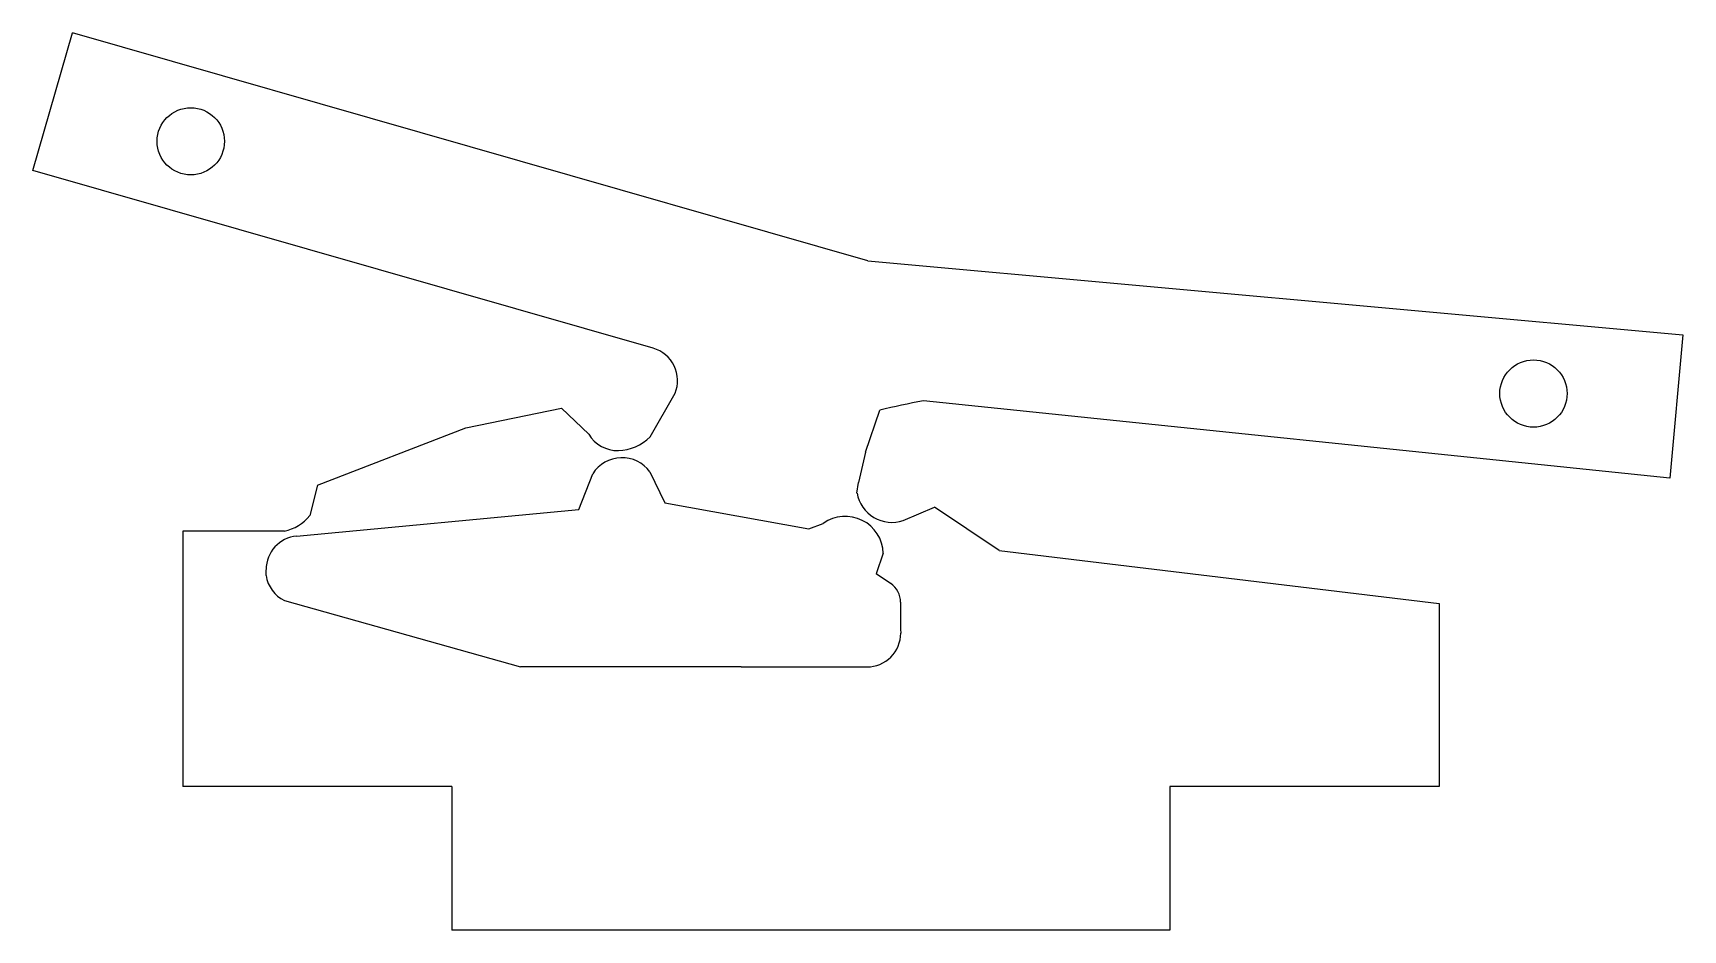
# Model space of a CAD drawing. Extents: x 0 to 2.3, y -0.2 to 1.05.
import ezdxf

# ---------------------------------------------------------------- set-up
doc = ezdxf.new("R2010")
doc.units = 0
doc.header["$MEASUREMENT"] = 0
doc.layers.get('0').update_dxf_attribs({"linetype": 'CONTINUOUS'})

msp = doc.modelspace()

# ---------------------------------------------------------------- linework, layer by layer
at = {"color": 7, "linetype": 'CONTINUOUS'}
for p, q in [((0, 0.8583), (0.055, 1.0502)), ((1.1629, 0.7327), (0.055, 1.0502)), ((0.8639, 0.6108), (0, 0.8583)), ((1.1629, 0.7327), (2.2982, 0.6295)), ((2.2982, 0.6295), (2.28, 0.4296)), ((2.28, 0.4296), (1.2403, 0.5377)), ((0.6029, 0.4999), (0.7361, 0.5273)), ((0.7741, 0.4909), (0.7361, 0.5273)), ((0.3962, 0.4201), (0.6029, 0.4999)), ((1.1597, 0.4658), (1.15, 0.4237)), ((0.8594, 0.4385), (0.8799, 0.3955)), ((0.3962, 0.4201), (0.3854, 0.3775)), ((0.7602, 0.3861), (0.7796, 0.436)), ((1.1477, 0.4089), (1.15, 0.4237)), ((0.8799, 0.3955), (1.0805, 0.3593)), ((0.3671, 0.3489), (0.7602, 0.3861)), ((1.212, 0.3706), (1.2558, 0.3893)), ((1.3458, 0.3289), (1.2558, 0.3893)), ((0.3501, 0.3559), (0.2086, 0.3558)), ((1.0805, 0.3593), (1.1008, 0.3667)), ((1.1843, 0.3251), (1.1744, 0.2965)), ((1.1946, 0.2828), (1.1744, 0.2965)), ((0.9865, 0.1667), (0.6791, 0.1667)), ((0.9865, 0.1667), (1.1617, 0.1667))]:
    msp.add_line(p, q, dxfattribs=at)
at = {"linetype": 'CONTINUOUS'}
for p, q in [((0.8595, 0.4872), (0.8944, 0.548)), ((1.1597, 0.4658), (1.1795, 0.5245)), ((0.2086, 0.3558), (0.2086, 0)), ((1.3458, 0.3289), (1.9586, 0.2551)), ((0.3247, 0.2939), (0.3247, 0.3022)), ((0.3501, 0.2593), (0.6791, 0.1667)), ((1.9586, 0.2551), (1.9586, 0)), ((0.5836, 0), (0.2086, 0)), ((0.5836, 0), (0.5836, -0.2)), ((1.9586, 0), (1.5836, 0)), ((1.5836, 0), (1.5836, -0.2)), ((1.5836, -0.2), (0.5836, -0.2))]:
    msp.add_line(p, q, dxfattribs=at)
for centre in [(0.2198, 0.8992), (2.09, 0.5477)]:
    msp.add_circle(centre, 0.0469, dxfattribs=at)
for centre, radius, start, end in [((0.851, 0.5657), 0.0469, 337.8172, 74.0083), ((1.5167, -0.8857), 1.45, 100.9888, 103.4478), ((0.3716, 0.3023), 0.0469, 95.3993, 180.0578), ((0.371, 0.3012), 0.0469, 188.9521, 243.5842)]:
    msp.add_arc(centre, radius, start, end, dxfattribs=at)
at = {"color": 7, "linetype": 'CONTINUOUS'}
for centre, radius, start, end in [((0.8142, 0.5151), 0.0469, 211.1273, 271.493), ((0.8137, 0.533), 0.0647, 271.493, 314.9997), ((0.8204, 0.4098), 0.0484, 36.3346, 147.2482), ((1.1964, 0.4175), 0.0494, 190.0206, 288.3924), ((0.338, 0.4153), 0.0606, 281.4717, 321.4675), ((1.1314, 0.3236), 0.0529, 1.6954, 125.3541), ((1.1772, 0.2569), 0.0313, 0.0594, 56.0288), ((9.3628, 0.2654), 8.1544, 180.05939, 180.36228), ((1.1617, 0.2135), 0.0469, 270, 0.3623)]:
    msp.add_arc(centre, radius, start, end, dxfattribs=at)

doc.saveas('drawing.dxf')
